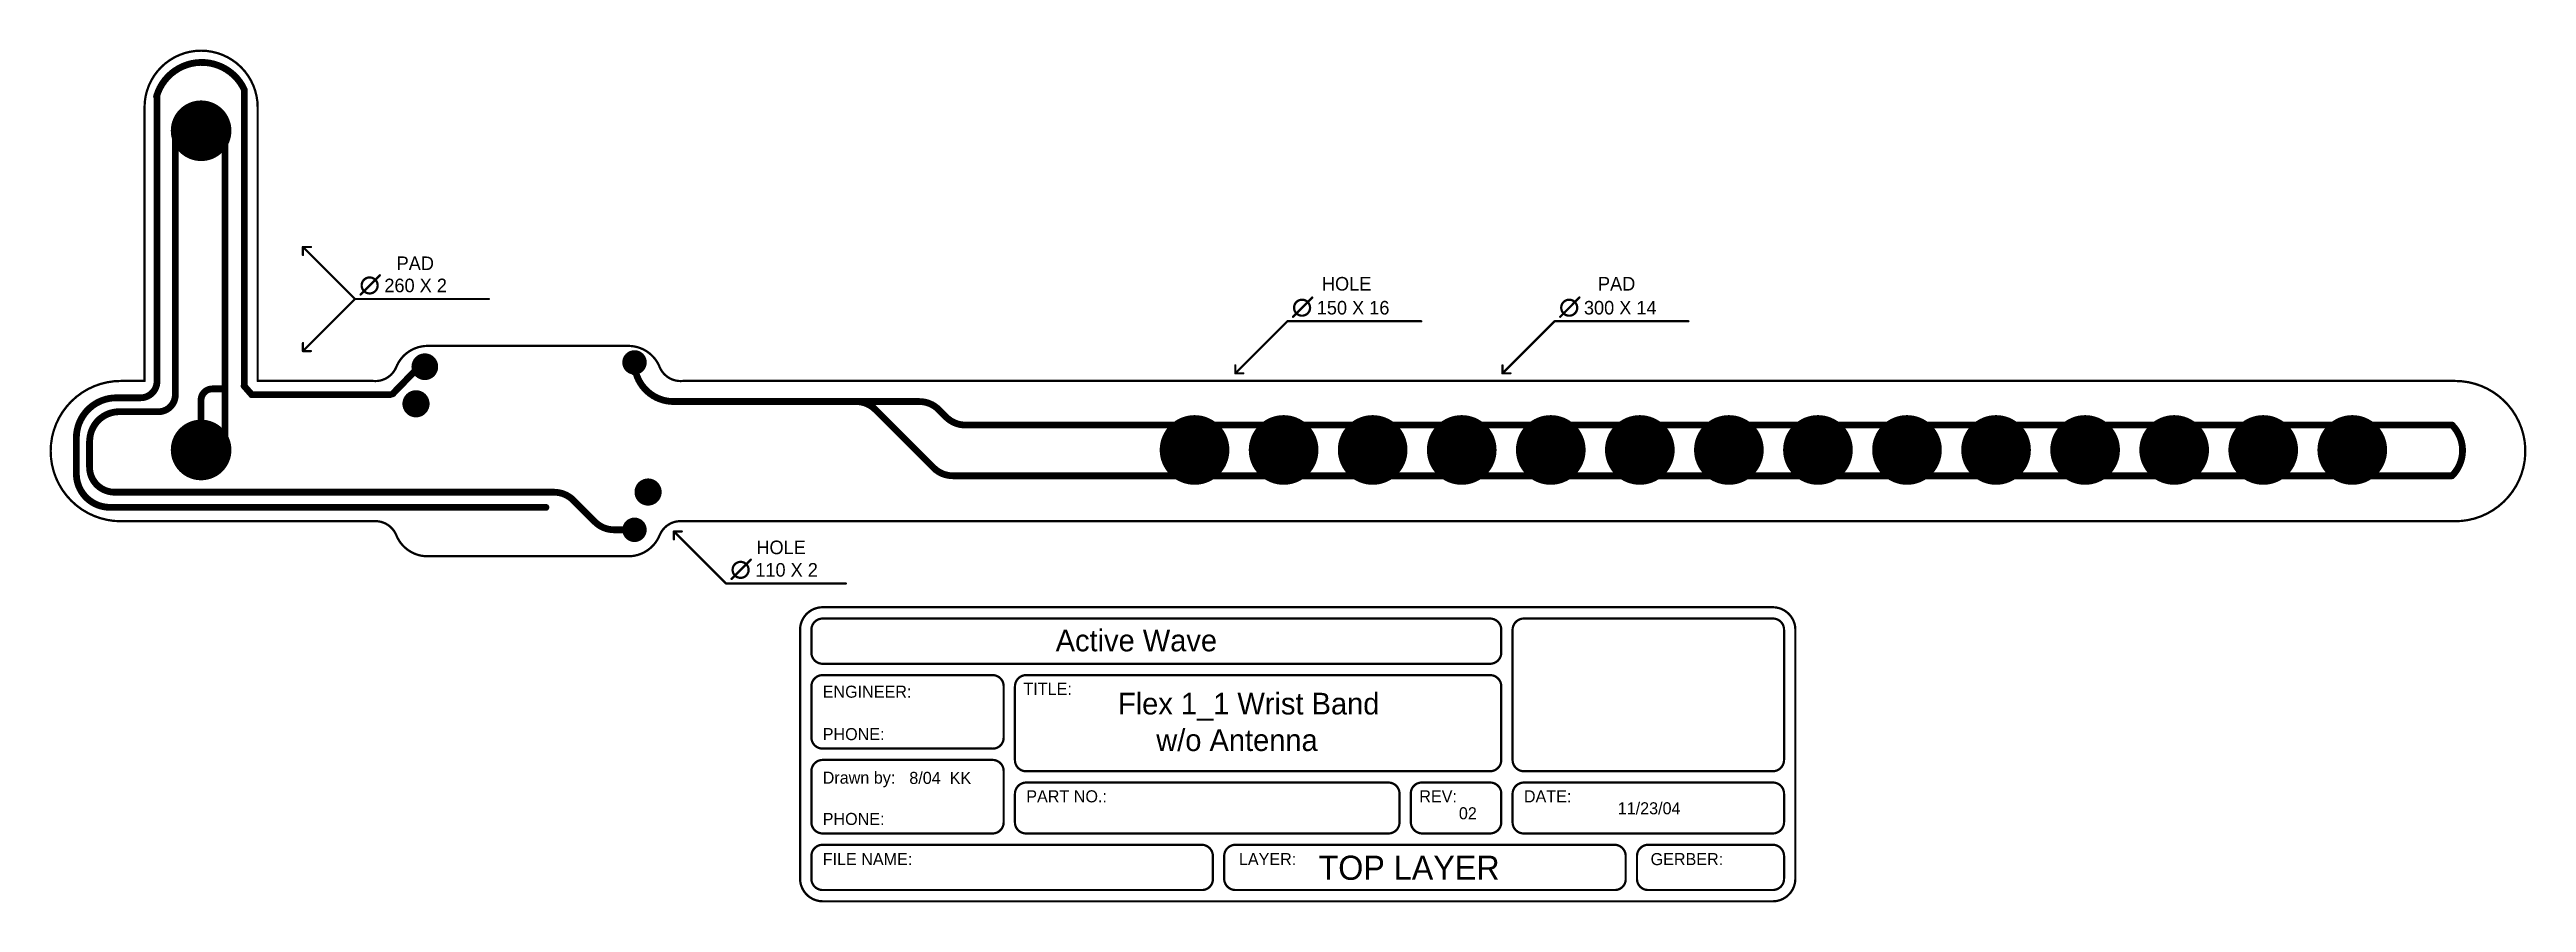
# Model space of a CAD drawing. Extents: x 2 to 13, y 0.8 to 4.6.
import ezdxf

# ---------------------------------------------------------------- set-up
doc = ezdxf.new("R2010")
doc.units = 0
for name, color, linetype in [('BOTTOMSOLDER', 6, 'CONTINUOUS'), ('MECHANICAL4', 56, 'CONTINUOUS'), ('MULTILAYER', 9, 'CONTINUOUS'), ('TOPLAYER', 1, 'CONTINUOUS'), ('TOPPASTE', 8, 'CONTINUOUS'), ('TOPSOLDER', 216, 'CONTINUOUS')]:
    doc.layers.add(name, color=color, linetype=linetype)

msp = doc.modelspace()

# ---------------------------------------------------------------- linework, layer by layer
at = {"layer": 'BOTTOMSOLDER'}
for points, const_width in [([(2.603, 4.261, 1), (2.737, 4.261, 1)], 0.134), ([(3.5905, 3.054, 1), (3.6495, 3.054, 1)], 0.059), ([(2.603, 2.85, 1), (2.737, 2.85, 1)], 0.134), ([(6.98489, 2.85, 1), (7.13889, 2.85, 1)], 0.154), ([(7.378591, 2.85, 1), (7.532591, 2.85, 1)], 0.154), ([(7.772291, 2.85, 1), (7.926291, 2.85, 1)], 0.154), ([(8.165992, 2.85, 1), (8.319992, 2.85, 1)], 0.154), ([(8.559693, 2.85, 1), (8.713693, 2.85, 1)], 0.154), ([(8.953394, 2.85, 1), (9.107394, 2.85, 1)], 0.154), ([(9.347095, 2.85, 1), (9.501095, 2.85, 1)], 0.154), ([(9.740795, 2.85, 1), (9.894795, 2.85, 1)], 0.154), ([(10.134496, 2.85, 1), (10.288496, 2.85, 1)], 0.154), ([(10.528197, 2.85, 1), (10.682197, 2.85, 1)], 0.154), ([(10.921898, 2.85, 1), (11.075898, 2.85, 1)], 0.154), ([(11.315598, 2.85, 1), (11.469598, 2.85, 1)], 0.154), ([(11.709299, 2.85, 1), (11.863299, 2.85, 1)], 0.154), ([(12.103, 2.85, 1), (12.257, 2.85, 1)], 0.154), ([(4.6165, 2.664, 1), (4.6755, 2.664, 1)], 0.059)]:
    msp.add_lwpolyline(points, format="xyb", close=True, dxfattribs=dict(at, const_width=const_width))
at = {"layer": 'MECHANICAL4', "const_width": 0.01}
for points in [[(5.31792, 2.054787, -0.414214), (5.41792, 2.154787)], [(5.36792, 2.054787, -0.414214), (5.41792, 2.104787)], [(8.36792, 2.104787, -0.414214), (8.41792, 2.054787)], [(8.46792, 2.054787, -0.414214), (8.51792, 2.104787)], [(9.61721, 2.104757, -0.424475), (9.66792, 2.055787)], [(9.61792, 2.154787, -0.414214), (9.71792, 2.054787)], [(5.41792, 1.904787, -0.414214), (5.36792, 1.954787)], [(8.41792, 1.954787, -0.414214), (8.36792, 1.904787)], [(5.36792, 1.804787, -0.414214), (5.41792, 1.854787)], [(6.16892, 1.854787, -0.414214), (6.21792, 1.805787)], [(6.267919, 1.804787, -0.414214), (6.317919, 1.854787)], [(8.36792, 1.854787, -0.414214), (8.41792, 1.804787)], [(5.41792, 1.529787, -0.414214), (5.36792, 1.579787)], [(6.21792, 1.577787, -0.414214), (6.16992, 1.529787)], [(5.36792, 1.429787, -0.414214), (5.41792, 1.479787)], [(6.16721, 1.479757, -0.424475), (6.21792, 1.430787)], [(6.31692, 1.429787, -0.414214), (6.26792, 1.478787)], [(8.41793, 1.479787, -0.409111), (8.368793, 1.429785)], [(8.51792, 1.429787, -0.414214), (8.46792, 1.479787)], [(9.66792, 1.479787, -0.414214), (9.61792, 1.429787)], [(6.26792, 1.329787, -0.414214), (6.31792, 1.379787)], [(7.91892, 1.379787, -0.414214), (7.96792, 1.330787)], [(8.017986, 1.329275, -0.429634), (8.06592, 1.379787)], [(8.36892, 1.379787, -0.414214), (8.41792, 1.330787)], [(8.46792, 1.329787, -0.414214), (8.51792, 1.379787)], [(9.61892, 1.379787, -0.414214), (9.66792, 1.330787)], [(5.417048, 1.154795, -0.409111), (5.36792, 1.204787)], [(6.21792, 1.203787, -0.414214), (6.16892, 1.154787)], [(6.31692, 1.154787, -0.414214), (6.26792, 1.203787)], [(7.967913, 1.204642, -0.419335), (7.91892, 1.154787)], [(8.06803, 1.154795, -0.409111), (8.01792, 1.205787)], [(8.41792, 1.204787, -0.414214), (8.36792, 1.154787)], [(8.517776, 1.154795, -0.419335), (8.46792, 1.203787)], [(9.66792, 1.204787, -0.414214), (9.61792, 1.154787)], [(5.36792, 1.054787, -0.414214), (5.41792, 1.104787)], [(7.09292, 1.104787, -0.414214), (7.14292, 1.054787)], [(7.19292, 1.054787, -0.414214), (7.24292, 1.104787)], [(8.91792, 1.104787, -0.414214), (8.96792, 1.054787)], [(9.01792, 1.054787, -0.414214), (9.06792, 1.104787)], [(9.61792, 1.104797, -0.409111), (9.667923, 1.05566)], [(5.417158, 0.854803, -0.409111), (5.31792, 0.955787)], [(5.417048, 0.904795, -0.409111), (5.36792, 0.954787)], [(7.142901, 0.954463, -0.429634), (7.094082, 0.904784)], [(7.242048, 0.904795, -0.409111), (7.19292, 0.954787)], [(8.967901, 0.954463, -0.429634), (8.919082, 0.904784)], [(9.067775, 0.904795, -0.419335), (9.01792, 0.953787)], [(9.66792, 0.954787, -0.414214), (9.61792, 0.904787)], [(9.71792, 0.954787, -0.414214), (9.61792, 0.854787)]]:
    msp.add_lwpolyline(points, format="xyb", dxfattribs=at)
for points in [[(5.41792, 2.154787), (9.61792, 2.154787)], [(5.41792, 2.104787), (8.36792, 2.104787)], [(8.51792, 2.104787), (9.61792, 2.104787)], [(5.31792, 0.954787), (5.31792, 2.054787)], [(5.36792, 1.954787), (5.36792, 2.054787)], [(8.41792, 1.954787), (8.41792, 2.054787)], [(8.46792, 1.479787), (8.46792, 2.054787)], [(9.66792, 1.479787), (9.66792, 2.054787)], [(9.71792, 0.954787), (9.71792, 2.054787)], [(5.41792, 1.904787), (8.36792, 1.904787)], [(5.36792, 1.579787), (5.36792, 1.804787)], [(5.41792, 1.854787), (6.16792, 1.854787)], [(6.21792, 1.579787), (6.21792, 1.804787)], [(6.26792, 1.479787), (6.26792, 1.804787)], [(6.31792, 1.854787), (8.36792, 1.854787)], [(8.41792, 1.479787), (8.41792, 1.804787)], [(5.41792, 1.529787), (6.16792, 1.529787)], [(5.36792, 1.204787), (5.36792, 1.429787)], [(5.41792, 1.479787), (6.16792, 1.479787)], [(6.21792, 1.204787), (6.21792, 1.429787)], [(6.31792, 1.429787), (8.36792, 1.429787)], [(8.51792, 1.429787), (9.61792, 1.429787)], [(6.26792, 1.204787), (6.26792, 1.329787)], [(6.31792, 1.379787), (7.91792, 1.379787)], [(7.96792, 1.204787), (7.96792, 1.329787)], [(8.01792, 1.204787), (8.01792, 1.329787)], [(8.06792, 1.379787), (8.36792, 1.379787)], [(8.41792, 1.204787), (8.41792, 1.329787)], [(8.46792, 1.204787), (8.46792, 1.329787)], [(8.51792, 1.379787), (9.61792, 1.379787)], [(9.66792, 1.204787), (9.66792, 1.330787)], [(5.41792, 1.154787), (6.16792, 1.154787)], [(5.41792, 1.104787), (7.09292, 1.104787)], [(6.31792, 1.154787), (7.91792, 1.154787)], [(7.24292, 1.104787), (8.91792, 1.104787)], [(8.06792, 1.154787), (8.36792, 1.154787)], [(8.51792, 1.154787), (9.61792, 1.154787)], [(9.06792, 1.104787), (9.61792, 1.104787)], [(5.36792, 0.954787), (5.36792, 1.054787)], [(7.14292, 0.954787), (7.14292, 1.054787)], [(7.19292, 0.954787), (7.19292, 1.054787)], [(8.96792, 0.954787), (8.96792, 1.054787)], [(9.01792, 0.954787), (9.01792, 1.054787)], [(9.66792, 0.954787), (9.66792, 1.054787)], [(5.41792, 0.904787), (7.09292, 0.904787)], [(7.24292, 0.904787), (8.91792, 0.904787)], [(9.06792, 0.904787), (9.61792, 0.904787)], [(5.41792, 0.854787), (9.61792, 0.854787)]]:
    msp.add_lwpolyline(points, dxfattribs=at)
at = {"layer": 'MECHANICAL4', "const_width": 0.005}
for points in [[(5.41542, 2.154787, 1), (5.42042, 2.154787, 1)], [(5.41542, 2.154787, 1), (5.42042, 2.154787, 1)], [(5.41542, 2.104787, 1), (5.42042, 2.104787, 1)], [(5.41542, 2.104787, 1), (5.42042, 2.104787, 1)], [(8.36542, 2.104787, 1), (8.37042, 2.104787, 1)], [(8.36542, 2.104787, 1), (8.37042, 2.104787, 1)], [(8.51542, 2.104787, 1), (8.52042, 2.104787, 1)], [(8.51542, 2.104787, 1), (8.52042, 2.104787, 1)], [(9.61471, 2.104757, 1), (9.61971, 2.104757, 1)], [(9.61542, 2.154787, 1), (9.62042, 2.154787, 1)], [(9.61542, 2.154787, 1), (9.62042, 2.154787, 1)], [(9.61542, 2.104787, 1), (9.62042, 2.104787, 1)], [(5.31542, 2.054787, 1), (5.32042, 2.054787, 1)], [(5.31542, 2.054787, 1), (5.32042, 2.054787, 1)], [(5.36542, 2.054787, 1), (5.37042, 2.054787, 1)], [(5.36542, 2.054787, 1), (5.37042, 2.054787, 1)], [(8.41542, 2.054787, 1), (8.42042, 2.054787, 1)], [(8.41542, 2.054787, 1), (8.42042, 2.054787, 1)], [(8.46542, 2.054787, 1), (8.47042, 2.054787, 1)], [(8.46542, 2.054787, 1), (8.47042, 2.054787, 1)], [(9.66542, 2.055787, 1), (9.67042, 2.055787, 1)], [(9.66542, 2.054787, 1), (9.67042, 2.054787, 1)], [(9.71542, 2.054787, 1), (9.72042, 2.054787, 1)], [(9.71542, 2.054787, 1), (9.72042, 2.054787, 1)], [(5.36542, 1.954787, 1), (5.37042, 1.954787, 1)], [(5.36542, 1.954787, 1), (5.37042, 1.954787, 1)], [(5.41542, 1.904787, 1), (5.42042, 1.904787, 1)], [(5.41542, 1.904787, 1), (5.42042, 1.904787, 1)], [(8.36542, 1.904787, 1), (8.37042, 1.904787, 1)], [(8.36542, 1.904787, 1), (8.37042, 1.904787, 1)], [(8.41542, 1.954787, 1), (8.42042, 1.954787, 1)], [(8.41542, 1.954787, 1), (8.42042, 1.954787, 1)], [(5.36542, 1.804787, 1), (5.37042, 1.804787, 1)], [(5.36542, 1.804787, 1), (5.37042, 1.804787, 1)], [(5.41542, 1.854787, 1), (5.42042, 1.854787, 1)], [(5.41542, 1.854787, 1), (5.42042, 1.854787, 1)], [(6.16542, 1.854787, 1), (6.17042, 1.854787, 1)], [(6.16642, 1.854787, 1), (6.17142, 1.854787, 1)], [(6.21542, 1.805787, 1), (6.22042, 1.805787, 1)], [(6.21542, 1.804787, 1), (6.22042, 1.804787, 1)], [(6.265419, 1.804787, 1), (6.270419, 1.804787, 1)], [(6.26542, 1.804787, 1), (6.27042, 1.804787, 1)], [(6.315419, 1.854787, 1), (6.320419, 1.854787, 1)], [(6.31542, 1.854787, 1), (6.32042, 1.854787, 1)], [(8.36542, 1.854787, 1), (8.37042, 1.854787, 1)], [(8.36542, 1.854787, 1), (8.37042, 1.854787, 1)], [(8.41542, 1.804787, 1), (8.42042, 1.804787, 1)], [(8.41542, 1.804787, 1), (8.42042, 1.804787, 1)], [(5.36542, 1.579787, 1), (5.37042, 1.579787, 1)], [(5.36542, 1.579787, 1), (5.37042, 1.579787, 1)], [(5.41542, 1.529787, 1), (5.42042, 1.529787, 1)], [(5.41542, 1.529787, 1), (5.42042, 1.529787, 1)], [(6.16542, 1.529787, 1), (6.17042, 1.529787, 1)], [(6.16742, 1.529787, 1), (6.17242, 1.529787, 1)], [(6.21542, 1.579787, 1), (6.22042, 1.579787, 1)], [(6.21542, 1.577787, 1), (6.22042, 1.577787, 1)], [(5.36542, 1.429787, 1), (5.37042, 1.429787, 1)], [(5.36542, 1.429787, 1), (5.37042, 1.429787, 1)], [(5.41542, 1.479787, 1), (5.42042, 1.479787, 1)], [(5.41542, 1.479787, 1), (5.42042, 1.479787, 1)], [(6.16471, 1.479757, 1), (6.16971, 1.479757, 1)], [(6.16542, 1.479787, 1), (6.17042, 1.479787, 1)], [(6.21542, 1.430787, 1), (6.22042, 1.430787, 1)], [(6.21542, 1.429787, 1), (6.22042, 1.429787, 1)], [(6.26542, 1.479787, 1), (6.27042, 1.479787, 1)], [(6.26542, 1.478787, 1), (6.27042, 1.478787, 1)], [(6.31442, 1.429787, 1), (6.31942, 1.429787, 1)], [(6.31542, 1.429787, 1), (6.32042, 1.429787, 1)], [(8.36542, 1.429787, 1), (8.37042, 1.429787, 1)], [(8.366293, 1.429785, 1), (8.371293, 1.429785, 1)], [(8.41542, 1.479787, 1), (8.42042, 1.479787, 1)], [(8.41543, 1.479787, 1), (8.42043, 1.479787, 1)], [(8.46542, 1.479787, 1), (8.47042, 1.479787, 1)], [(8.46542, 1.479787, 1), (8.47042, 1.479787, 1)], [(8.51542, 1.429787, 1), (8.52042, 1.429787, 1)], [(8.51542, 1.429787, 1), (8.52042, 1.429787, 1)], [(9.61542, 1.429787, 1), (9.62042, 1.429787, 1)], [(9.61542, 1.429787, 1), (9.62042, 1.429787, 1)], [(9.66542, 1.479787, 1), (9.67042, 1.479787, 1)], [(9.66542, 1.479787, 1), (9.67042, 1.479787, 1)], [(6.26542, 1.329787, 1), (6.27042, 1.329787, 1)], [(6.26542, 1.329787, 1), (6.27042, 1.329787, 1)], [(6.31542, 1.379787, 1), (6.32042, 1.379787, 1)], [(6.31542, 1.379787, 1), (6.32042, 1.379787, 1)], [(7.91542, 1.379787, 1), (7.92042, 1.379787, 1)], [(7.91642, 1.379787, 1), (7.92142, 1.379787, 1)], [(7.96542, 1.330787, 1), (7.97042, 1.330787, 1)], [(7.96542, 1.329787, 1), (7.97042, 1.329787, 1)], [(8.01542, 1.329787, 1), (8.02042, 1.329787, 1)], [(8.015486, 1.329275, 1), (8.020486, 1.329275, 1)], [(8.06342, 1.379787, 1), (8.06842, 1.379787, 1)], [(8.06542, 1.379787, 1), (8.07042, 1.379787, 1)], [(8.36542, 1.379787, 1), (8.37042, 1.379787, 1)], [(8.36642, 1.379787, 1), (8.37142, 1.379787, 1)], [(8.41542, 1.330787, 1), (8.42042, 1.330787, 1)], [(8.41542, 1.329787, 1), (8.42042, 1.329787, 1)], [(8.46542, 1.329787, 1), (8.47042, 1.329787, 1)], [(8.46542, 1.329787, 1), (8.47042, 1.329787, 1)], [(8.51542, 1.379787, 1), (8.52042, 1.379787, 1)], [(8.51542, 1.379787, 1), (8.52042, 1.379787, 1)], [(9.61542, 1.379787, 1), (9.62042, 1.379787, 1)], [(9.61642, 1.379787, 1), (9.62142, 1.379787, 1)], [(9.66542, 1.330787, 1), (9.67042, 1.330787, 1)], [(9.66542, 1.330787, 1), (9.67042, 1.330787, 1)], [(5.36542, 1.204787, 1), (5.37042, 1.204787, 1)], [(5.36542, 1.204787, 1), (5.37042, 1.204787, 1)], [(6.21542, 1.204787, 1), (6.22042, 1.204787, 1)], [(6.21542, 1.203787, 1), (6.22042, 1.203787, 1)], [(6.26542, 1.204787, 1), (6.27042, 1.204787, 1)], [(6.26542, 1.203787, 1), (6.27042, 1.203787, 1)], [(7.965413, 1.204642, 1), (7.970413, 1.204642, 1)], [(7.96542, 1.204787, 1), (7.97042, 1.204787, 1)], [(8.01542, 1.205787, 1), (8.02042, 1.205787, 1)], [(8.01542, 1.204787, 1), (8.02042, 1.204787, 1)], [(8.41542, 1.204787, 1), (8.42042, 1.204787, 1)], [(8.41542, 1.204787, 1), (8.42042, 1.204787, 1)], [(8.46542, 1.204787, 1), (8.47042, 1.204787, 1)], [(8.46542, 1.203787, 1), (8.47042, 1.203787, 1)], [(9.66542, 1.204787, 1), (9.67042, 1.204787, 1)], [(9.66542, 1.204787, 1), (9.67042, 1.204787, 1)], [(5.414548, 1.154795, 1), (5.419548, 1.154795, 1)], [(5.41542, 1.154787, 1), (5.42042, 1.154787, 1)], [(5.41542, 1.104787, 1), (5.42042, 1.104787, 1)], [(5.41542, 1.104787, 1), (5.42042, 1.104787, 1)], [(6.16542, 1.154787, 1), (6.17042, 1.154787, 1)], [(6.16642, 1.154787, 1), (6.17142, 1.154787, 1)], [(6.31442, 1.154787, 1), (6.31942, 1.154787, 1)], [(6.31542, 1.154787, 1), (6.32042, 1.154787, 1)], [(7.09042, 1.104787, 1), (7.09542, 1.104787, 1)], [(7.09042, 1.104787, 1), (7.09542, 1.104787, 1)], [(7.24042, 1.104787, 1), (7.24542, 1.104787, 1)], [(7.24042, 1.104787, 1), (7.24542, 1.104787, 1)], [(7.91542, 1.154787, 1), (7.92042, 1.154787, 1)], [(7.91642, 1.154787, 1), (7.92142, 1.154787, 1)], [(8.06542, 1.154787, 1), (8.07042, 1.154787, 1)], [(8.06553, 1.154795, 1), (8.07053, 1.154795, 1)], [(8.36542, 1.154787, 1), (8.37042, 1.154787, 1)], [(8.36542, 1.154787, 1), (8.37042, 1.154787, 1)], [(8.515275, 1.154795, 1), (8.520276, 1.154795, 1)], [(8.51542, 1.154787, 1), (8.52042, 1.154787, 1)], [(8.91542, 1.104787, 1), (8.92042, 1.104787, 1)], [(8.91542, 1.104787, 1), (8.92042, 1.104787, 1)], [(9.06542, 1.104787, 1), (9.07042, 1.104787, 1)], [(9.06542, 1.104787, 1), (9.07042, 1.104787, 1)], [(9.61542, 1.154787, 1), (9.62042, 1.154787, 1)], [(9.61542, 1.154787, 1), (9.62042, 1.154787, 1)], [(9.61542, 1.104797, 1), (9.62042, 1.104797, 1)], [(9.61542, 1.104787, 1), (9.62042, 1.104787, 1)], [(5.36542, 1.054787, 1), (5.37042, 1.054787, 1)], [(5.36542, 1.054787, 1), (5.37042, 1.054787, 1)], [(7.14042, 1.054787, 1), (7.14542, 1.054787, 1)], [(7.14042, 1.054787, 1), (7.14542, 1.054787, 1)], [(7.19042, 1.054787, 1), (7.19542, 1.054787, 1)], [(7.19042, 1.054787, 1), (7.19542, 1.054787, 1)], [(8.96542, 1.054787, 1), (8.97042, 1.054787, 1)], [(8.96542, 1.054787, 1), (8.97042, 1.054787, 1)], [(9.01542, 1.054787, 1), (9.02042, 1.054787, 1)], [(9.01542, 1.054787, 1), (9.02042, 1.054787, 1)], [(9.66542, 1.054787, 1), (9.67042, 1.054787, 1)], [(9.665423, 1.05566, 1), (9.670423, 1.05566, 1)], [(5.31542, 0.955787, 1), (5.32042, 0.955787, 1)], [(5.31542, 0.954787, 1), (5.32042, 0.954787, 1)], [(5.36542, 0.954787, 1), (5.37042, 0.954787, 1)], [(5.36542, 0.954787, 1), (5.37042, 0.954787, 1)], [(5.414548, 0.904795, 1), (5.419548, 0.904795, 1)], [(5.41542, 0.904787, 1), (5.42042, 0.904787, 1)], [(7.09042, 0.904787, 1), (7.09542, 0.904787, 1)], [(7.091582, 0.904784, 1), (7.096582, 0.904784, 1)], [(7.140401, 0.954463, 1), (7.145401, 0.954463, 1)], [(7.14042, 0.954787, 1), (7.14542, 0.954787, 1)], [(7.19042, 0.954787, 1), (7.19542, 0.954787, 1)], [(7.19042, 0.954787, 1), (7.19542, 0.954787, 1)], [(7.239548, 0.904795, 1), (7.244548, 0.904795, 1)], [(7.24042, 0.904787, 1), (7.24542, 0.904787, 1)], [(8.91542, 0.904787, 1), (8.92042, 0.904787, 1)], [(8.916582, 0.904784, 1), (8.921582, 0.904784, 1)], [(8.965401, 0.954463, 1), (8.970401, 0.954463, 1)], [(8.96542, 0.954787, 1), (8.97042, 0.954787, 1)], [(9.01542, 0.954787, 1), (9.02042, 0.954787, 1)], [(9.01542, 0.953787, 1), (9.02042, 0.953787, 1)], [(9.065276, 0.904795, 1), (9.070275, 0.904795, 1)], [(9.06542, 0.904787, 1), (9.07042, 0.904787, 1)], [(9.61542, 0.904787, 1), (9.62042, 0.904787, 1)], [(9.61542, 0.904787, 1), (9.62042, 0.904787, 1)], [(9.66542, 0.954787, 1), (9.67042, 0.954787, 1)], [(9.66542, 0.954787, 1), (9.67042, 0.954787, 1)], [(9.71542, 0.954787, 1), (9.72042, 0.954787, 1)], [(9.71542, 0.954787, 1), (9.72042, 0.954787, 1)], [(5.414658, 0.854803, 1), (5.419658, 0.854803, 1)], [(5.41542, 0.854787, 1), (5.42042, 0.854787, 1)], [(9.61542, 0.854787, 1), (9.62042, 0.854787, 1)], [(9.61542, 0.854787, 1), (9.62042, 0.854787, 1)]]:
    msp.add_lwpolyline(points, format="xyb", close=True, dxfattribs=at)
at = {"layer": 'MULTILAYER', "const_width": 0.01}
for points in [[(2.42, 4.365, -1), (2.92, 4.365)], [(3.531837, 3.21422, -0.307858), (3.67, 3.31)], [(4.56, 3.31, -0.307858), (4.698163, 3.21422)], [(3.531837, 3.21422, -0.323705), (3.43, 3.155036)], [(4.8, 3.155036, -0.323705), (4.698163, 3.21422)], [(2.315, 2.534892, -1), (2.315, 3.155036)], [(12.635, 3.155036, -1.000001), (12.635, 2.534892)], [(3.43, 2.534964, -0.323705), (3.531837, 2.47578)], [(4.698163, 2.47578, -0.323705), (4.8, 2.534964)], [(3.67, 2.38, -0.307858), (3.531837, 2.47578)], [(4.698163, 2.47578, -0.307858), (4.56, 2.38)]]:
    msp.add_lwpolyline(points, format="xyb", dxfattribs=at)
at = {"layer": 'MULTILAYER'}
for points, const_width in [([(2.605, 4.261, 1), (2.735, 4.261, 1)], 0.13), ([(2.4175, 4.365, 1), (2.4225, 4.365, 1)], 0.005), ([(2.4175, 4.365, 1), (2.4225, 4.365, 1)], 0.005), ([(2.9175, 4.365, 1), (2.9225, 4.365, 1)], 0.005), ([(2.9175, 4.365, 1), (2.9225, 4.365, 1)], 0.005), ([(3.117618, 3.747245, 1), (3.122619, 3.747245, 1)], 0.005), ([(3.117618, 3.747245, 1), (3.122619, 3.747245, 1)], 0.005), ([(3.117618, 3.747245, 1), (3.122619, 3.747245, 1)], 0.005), ([(3.152618, 3.747245, 1), (3.157618, 3.747245, 1)], 0.005), ([(3.117618, 3.712245, 1), (3.122619, 3.712245, 1)], 0.005), ([(3.450474, 3.577245, 1), (3.379763, 3.577245, 1)], 0.01), ([(3.457619, 3.622245, 1), (3.462619, 3.622245, 1)], 0.005), ([(3.347618, 3.517245, 1), (3.352619, 3.517245, 1)], 0.005), ([(3.347618, 3.517245, 1), (3.352619, 3.517245, 1)], 0.005), ([(3.347618, 3.517245, 1), (3.352619, 3.517245, 1)], 0.005), ([(3.372619, 3.537245, 1), (3.377619, 3.537245, 1)], 0.005), ([(3.377263, 3.577245, 1), (3.382263, 3.577245, 1)], 0.005), ([(3.412619, 3.577245, 1), (3.417619, 3.577245, 1)], 0.005), ([(3.412619, 3.577245, 1), (3.417619, 3.577245, 1)], 0.005), ([(3.447974, 3.577245, 1), (3.452974, 3.577245, 1)], 0.005), ([(3.842854, 3.517245, 1), (3.847854, 3.517245, 1)], 0.005), ([(3.877619, 3.517245, 1), (3.882618, 3.517245, 1)], 0.005), ([(3.939389, 3.517245, 1), (3.944389, 3.517245, 1)], 0.005), ([(7.572521, 3.47882, 1), (7.501811, 3.47882, 1)], 0.01), ([(7.579666, 3.52382, 1), (7.584666, 3.52382, 1)], 0.005), ([(8.753623, 3.47882, 1), (8.682913, 3.47882, 1)], 0.01), ([(8.760768, 3.52382, 1), (8.765768, 3.52382, 1)], 0.005), ([(7.469666, 3.41882, 1), (7.474666, 3.41882, 1)], 0.005), ([(7.469666, 3.41882, 1), (7.474666, 3.41882, 1)], 0.005), ([(7.494666, 3.43882, 1), (7.499666, 3.43882, 1)], 0.005), ([(7.499311, 3.47882, 1), (7.504311, 3.47882, 1)], 0.005), ([(7.534666, 3.47882, 1), (7.539666, 3.47882, 1)], 0.005), ([(7.534666, 3.47882, 1), (7.539666, 3.47882, 1)], 0.005), ([(7.570021, 3.47882, 1), (7.575021, 3.47882, 1)], 0.005), ([(7.964902, 3.41882, 1), (7.969902, 3.41882, 1)], 0.005), ([(7.999666, 3.41882, 1), (8.004666, 3.41882, 1)], 0.005), ([(8.061436, 3.41882, 1), (8.066436, 3.41882, 1)], 0.005), ([(8.650768, 3.41882, 1), (8.655768, 3.41882, 1)], 0.005), ([(8.650768, 3.41882, 1), (8.655768, 3.41882, 1)], 0.005), ([(8.675768, 3.43882, 1), (8.680768, 3.43882, 1)], 0.005), ([(8.680413, 3.47882, 1), (8.685413, 3.47882, 1)], 0.005), ([(8.715768, 3.47882, 1), (8.720768, 3.47882, 1)], 0.005), ([(8.715768, 3.47882, 1), (8.720768, 3.47882, 1)], 0.005), ([(8.751123, 3.47882, 1), (8.756123, 3.47882, 1)], 0.005), ([(9.146004, 3.41882, 1), (9.151004, 3.41882, 1)], 0.005), ([(9.180768, 3.41882, 1), (9.185768, 3.41882, 1)], 0.005), ([(9.242539, 3.41882, 1), (9.247538, 3.41882, 1)], 0.005), ([(2.4175, 3.375, 1), (2.4225, 3.375, 1)], 0.005), ([(2.4175, 3.375, 1), (2.4225, 3.375, 1)], 0.005), ([(2.9175, 3.375, 1), (2.9225, 3.375, 1)], 0.005), ([(2.9175, 3.375, 1), (2.9225, 3.375, 1)], 0.005), ([(3.117618, 3.322245, 1), (3.122619, 3.322245, 1)], 0.005), ([(3.117618, 3.287245, 1), (3.122619, 3.287245, 1)], 0.005), ([(3.117618, 3.287245, 1), (3.122619, 3.287245, 1)], 0.005), ([(3.117618, 3.287245, 1), (3.122619, 3.287245, 1)], 0.005), ([(3.152618, 3.287245, 1), (3.157618, 3.287245, 1)], 0.005), ([(3.6675, 3.31, 1), (3.6725, 3.31, 1)], 0.005), ([(3.6675, 3.31, 1), (3.6725, 3.31, 1)], 0.005), ([(4.5575, 3.31, 1), (4.5625, 3.31, 1)], 0.005), ([(4.5575, 3.31, 1), (4.5625, 3.31, 1)], 0.005), ([(2.9175, 3.215, 1), (2.9225, 3.215, 1)], 0.005), ([(3.529337, 3.21422, 1), (3.534337, 3.21422, 1)], 0.005), ([(3.529337, 3.21422, 1), (3.534337, 3.21422, 1)], 0.005), ([(4.695663, 3.21422, 1), (4.700663, 3.21422, 1)], 0.005), ([(4.695663, 3.21422, 1), (4.700663, 3.21422, 1)], 0.005), ([(7.239666, 3.223819, 1), (7.244666, 3.223819, 1)], 0.005), ([(7.239666, 3.18882, 1), (7.244666, 3.18882, 1)], 0.005), ([(7.239666, 3.18882, 1), (7.244666, 3.18882, 1)], 0.005), ([(7.239666, 3.18882, 1), (7.244666, 3.18882, 1)], 0.005), ([(7.274666, 3.18882, 1), (7.279666, 3.18882, 1)], 0.005), ([(8.420768, 3.223819, 1), (8.425768, 3.223819, 1)], 0.005), ([(8.420768, 3.18882, 1), (8.425768, 3.18882, 1)], 0.005), ([(8.420768, 3.18882, 1), (8.425768, 3.18882, 1)], 0.005), ([(8.420768, 3.18882, 1), (8.425768, 3.18882, 1)], 0.005), ([(8.455768, 3.18882, 1), (8.460768, 3.18882, 1)], 0.005), ([(2.3125, 3.155036, 1), (2.3175, 3.155036, 1)], 0.005), ([(2.3125, 3.155036, 1), (2.3175, 3.155036, 1)], 0.005), ([(2.4175, 3.165, 1), (2.4225, 3.165, 1)], 0.005), ([(2.4175, 3.165, 1), (2.4225, 3.165, 1)], 0.005), ([(2.4175, 3.155036, 1), (2.4225, 3.155036, 1)], 0.005), ([(2.4175, 3.155036, 1), (2.4225, 3.155036, 1)], 0.005), ([(2.9175, 3.165, 1), (2.9225, 3.165, 1)], 0.005), ([(2.9175, 3.155036, 1), (2.9225, 3.155036, 1)], 0.005), ([(2.9175, 3.155036, 1), (2.9225, 3.155036, 1)], 0.005), ([(2.9475, 3.155036, 1), (2.9525, 3.155036, 1)], 0.005), ([(2.9475, 3.155036, 1), (2.9525, 3.155036, 1)], 0.005), ([(3.4275, 3.155036, 1), (3.4325, 3.155036, 1)], 0.005), ([(3.4275, 3.155036, 1), (3.4325, 3.155036, 1)], 0.005), ([(3.675009, 3.054, 1), (3.564991, 3.054, 1)], 0.01), ([(3.5925, 3.054, 1), (3.6475, 3.054, 1)], 0.055), ([(4.7975, 3.155036, 1), (4.8025, 3.155036, 1)], 0.005), ([(4.7975, 3.155036, 1), (4.8025, 3.155036, 1)], 0.005), ([(5.6725, 3.155036, 1), (5.6775, 3.155036, 1)], 0.005), ([(5.6725, 3.155036, 1), (5.6775, 3.155036, 1)], 0.005), ([(12.6325, 3.155036, 1), (12.6375, 3.155036, 1)], 0.005), ([(12.6325, 3.155036, 1), (12.6375, 3.155036, 1)], 0.005), ([(2.605, 2.85, 1), (2.735, 2.85, 1)], 0.13), ([(3.562491, 3.054, 1), (3.567491, 3.054, 1)], 0.005), ([(3.672509, 3.054, 1), (3.677509, 3.054, 1)], 0.005), ([(6.98689, 2.85, 1), (7.13689, 2.85, 1)], 0.15), ([(7.380591, 2.85, 1), (7.530591, 2.85, 1)], 0.15), ([(7.774291, 2.85, 1), (7.924291, 2.85, 1)], 0.15), ([(8.167992, 2.85, 1), (8.317992, 2.85, 1)], 0.15), ([(8.561693, 2.85, 1), (8.711693, 2.85, 1)], 0.15), ([(8.955394, 2.85, 1), (9.105394, 2.85, 1)], 0.15), ([(9.349094, 2.85, 1), (9.499094, 2.85, 1)], 0.15), ([(9.742795, 2.85, 1), (9.892795, 2.85, 1)], 0.15), ([(10.136496, 2.85, 1), (10.286496, 2.85, 1)], 0.15), ([(10.530197, 2.85, 1), (10.680197, 2.85, 1)], 0.15), ([(10.923898, 2.85, 1), (11.073898, 2.85, 1)], 0.15), ([(11.317598, 2.85, 1), (11.467598, 2.85, 1)], 0.15), ([(11.711299, 2.85, 1), (11.861299, 2.85, 1)], 0.15), ([(12.105, 2.85, 1), (12.255, 2.85, 1)], 0.15), ([(4.701009, 2.664, 1), (4.590991, 2.664, 1)], 0.01), ([(4.588491, 2.664, 1), (4.593491, 2.664, 1)], 0.005), ([(4.6185, 2.664, 1), (4.6735, 2.664, 1)], 0.055), ([(4.698509, 2.664, 1), (4.703509, 2.664, 1)], 0.005), ([(2.3125, 2.534964, 1), (2.3175, 2.534964, 1)], 0.005), ([(2.3125, 2.534892, 1), (2.3175, 2.534892, 1)], 0.005), ([(3.4275, 2.534964, 1), (3.4325, 2.534964, 1)], 0.005), ([(3.4275, 2.534964, 1), (3.4325, 2.534964, 1)], 0.005), ([(4.7975, 2.534964, 1), (4.8025, 2.534964, 1)], 0.005), ([(4.7975, 2.534964, 1), (4.8025, 2.534964, 1)], 0.005), ([(12.6325, 2.534964, 1), (12.6375, 2.534964, 1)], 0.005), ([(12.6325, 2.534892, 1), (12.6375, 2.534892, 1)], 0.005), ([(3.529337, 2.47578, 1), (3.534337, 2.47578, 1)], 0.005), ([(3.529337, 2.47578, 1), (3.534337, 2.47578, 1)], 0.005), ([(4.695663, 2.47578, 1), (4.700663, 2.47578, 1)], 0.005), ([(4.695663, 2.47578, 1), (4.700663, 2.47578, 1)], 0.005), ([(4.7575, 2.489964, 1), (4.7625, 2.489964, 1)], 0.005), ([(4.7575, 2.489964, 1), (4.7625, 2.489964, 1)], 0.005), ([(4.7575, 2.489964, 1), (4.7625, 2.489964, 1)], 0.005), ([(4.7575, 2.454964, 1), (4.7625, 2.454964, 1)], 0.005), ([(4.7925, 2.489964, 1), (4.7975, 2.489964, 1)], 0.005), ([(3.6675, 2.38, 1), (3.6725, 2.38, 1)], 0.005), ([(3.6675, 2.38, 1), (3.6725, 2.38, 1)], 0.005), ([(4.5575, 2.38, 1), (4.5625, 2.38, 1)], 0.005), ([(4.5575, 2.38, 1), (4.5625, 2.38, 1)], 0.005), ([(5.090356, 2.319964, 1), (5.019645, 2.319964, 1)], 0.01), ([(5.017145, 2.319964, 1), (5.022145, 2.319964, 1)], 0.005), ([(5.0525, 2.319964, 1), (5.0575, 2.319964, 1)], 0.005), ([(5.0525, 2.319964, 1), (5.0575, 2.319964, 1)], 0.005), ([(5.087856, 2.319964, 1), (5.092856, 2.319964, 1)], 0.005), ([(5.0975, 2.364964, 1), (5.1025, 2.364964, 1)], 0.005), ([(4.9875, 2.259964, 1), (4.9925, 2.259964, 1)], 0.005), ([(4.9875, 2.259964, 1), (4.9925, 2.259964, 1)], 0.005), ([(5.0125, 2.279964, 1), (5.0175, 2.279964, 1)], 0.005), ([(5.5175, 2.259964, 1), (5.5225, 2.259964, 1)], 0.005)]:
    msp.add_lwpolyline(points, format="xyb", close=True, dxfattribs=dict(at, const_width=const_width))
at = {"layer": 'MULTILAYER', "const_width": 0.01}
for points in [[(2.42, 3.375), (2.42, 4.365)], [(2.92, 3.375), (2.92, 4.365)], [(3.120118, 3.747245), (3.350119, 3.517245)], [(3.120118, 3.712245), (3.120118, 3.747245)], [(3.120118, 3.747245), (3.155118, 3.747245)], [(3.415119, 3.577245), (3.460119, 3.622245)], [(3.120118, 3.287245), (3.350119, 3.517245)], [(3.350119, 3.517245), (3.880119, 3.517245)], [(3.375119, 3.537245), (3.415119, 3.577245)], [(3.845354, 3.517245), (3.941889, 3.517245)], [(7.537166, 3.47882), (7.582166, 3.52382)], [(8.718268, 3.47882), (8.763268, 3.52382)], [(7.242166, 3.18882), (7.472166, 3.41882)], [(7.472166, 3.41882), (8.002166, 3.41882)], [(7.497166, 3.43882), (7.537166, 3.47882)], [(7.967402, 3.41882), (8.063936, 3.41882)], [(8.423268, 3.18882), (8.653268, 3.41882)], [(8.653268, 3.41882), (9.183268, 3.41882)], [(8.678268, 3.43882), (8.718268, 3.47882)], [(9.148504, 3.41882), (9.245038, 3.41882)], [(2.42, 3.165), (2.42, 3.375)], [(2.92, 3.165), (2.92, 3.375)], [(3.120118, 3.287245), (3.120118, 3.322245)], [(3.120118, 3.287245), (3.155118, 3.287245)], [(3.67, 3.31), (4.56, 3.31)], [(2.92, 3.155036), (2.92, 3.215)], [(7.242166, 3.18882), (7.242166, 3.223819)], [(7.242166, 3.18882), (7.277166, 3.18882)], [(8.423268, 3.18882), (8.423268, 3.223819)], [(8.423268, 3.18882), (8.458268, 3.18882)], [(2.315, 3.155036), (2.42, 3.155036)], [(2.42, 3.155036), (2.42, 3.165)], [(2.92, 3.155036), (2.95, 3.155036)], [(2.95, 3.155036), (3.43, 3.155036)], [(4.8, 3.155036), (5.675, 3.155036)], [(5.675, 3.155036), (12.635, 3.155036)], [(2.315, 2.534964), (3.43, 2.534964)], [(4.8, 2.534964), (12.635, 2.534964)], [(4.76, 2.489964), (4.99, 2.259964)], [(4.76, 2.454964), (4.76, 2.489964)], [(4.76, 2.489964), (4.795, 2.489964)], [(3.67, 2.38), (4.56, 2.38)], [(5.015, 2.279964), (5.055, 2.319964)], [(5.055, 2.319964), (5.1, 2.364964)], [(4.99, 2.259964), (5.52, 2.259964)]]:
    msp.add_lwpolyline(points, dxfattribs=at)
at = {"layer": 'TOPLAYER', "const_width": 0.03}
for points in [[(2.473, 4.413, -0.694878), (2.861059, 4.442401)], [(2.556, 4.258252, -0.414214), (2.665764, 4.368016)], [(2.665764, 4.368016, -0.414214), (2.776, 4.257779)], [(4.759, 3.064, -0.414214), (4.586, 3.237)], [(2.11852, 2.903449, -0.414214), (2.295685, 3.080614)], [(2.475, 3.15363, -0.414214), (2.401984, 3.080614)], [(2.556, 3.094, -0.414214), (2.481, 3.019)], [(2.669701, 3.069984, -0.414214), (2.719701, 3.119984)], [(5.565449, 3.064, -0.198912), (5.650804, 3.028645)], [(5.844976, 3.064, -0.198912), (5.930332, 3.028645)], [(2.177496, 2.889, -0.414214), (2.307496, 3.019)], [(6.04874, 2.960236, -0.198912), (5.963385, 2.995592)], [(12.620945, 2.960236, -0.414214), (12.620945, 2.735827)], [(2.266945, 2.596362, -0.414214), (2.11852, 2.744787)], [(2.287811, 2.663291, -0.414214), (2.176787, 2.774315)], [(5.993622, 2.735827, -0.198912), (5.908267, 2.771182)], [(4.229937, 2.663291, -0.198912), (4.315292, 2.627936)], [(4.496228, 2.497, -0.198912), (4.410873, 2.532355)]]:
    msp.add_lwpolyline(points, format="xyb", dxfattribs=at)
for points in [[(2.473, 4.413), (2.475, 4.413)], [(2.475, 3.253843), (2.475, 4.413)], [(2.861059, 3.134059), (2.861059, 4.442401)], [(2.556, 4.054866), (2.556, 4.258252)], [(2.776, 4.064866), (2.776, 4.257779)], [(2.666, 4.164866), (2.676, 4.164866)], [(2.556, 3.134), (2.556, 4.054866)], [(2.776, 3.104), (2.776, 4.064866)], [(2.475, 3.15363), (2.475, 3.253843)], [(3.517, 3.098), (3.615, 3.199)], [(4.586, 3.237), (4.603, 3.237)], [(4.586, 3.194), (4.586, 3.237)], [(2.295685, 3.080614), (2.401984, 3.080614)], [(2.556, 3.094), (2.556, 3.134)], [(2.669701, 2.950693), (2.669701, 3.069984)], [(2.719701, 3.119984), (2.776, 3.119984)], [(2.776, 2.856205), (2.776, 3.104)], [(2.86, 3.133), (2.861059, 3.134059)], [(2.86, 3.133), (2.894, 3.094)], [(2.894, 3.094), (3.504, 3.094)], [(4.759, 3.064), (5.828205, 3.064)], [(5.405921, 3.064), (5.565449, 3.064)], [(5.424094, 3.064), (5.637197, 3.064)], [(5.828205, 3.064), (5.844976, 3.064)], [(2.301, 3.019), (2.346, 3.019)], [(2.346, 3.019), (2.481, 3.019)], [(5.650804, 3.028645), (5.908267, 2.771182)], [(5.930332, 3.028645), (5.963385, 2.995592)], [(6.04874, 2.960236), (6.173638, 2.960236)], [(6.173638, 2.960236), (12.620945, 2.960236)], [(2.11852, 2.744787), (2.11852, 2.903449)], [(2.176787, 2.845969), (2.176787, 2.888291)], [(2.176787, 2.774315), (2.176787, 2.860142)], [(5.993622, 2.735827), (6.063402, 2.735827)], [(6.063402, 2.735827), (12.546142, 2.735827)], [(12.546142, 2.735827), (12.620945, 2.735827)], [(2.287811, 2.663291), (2.464976, 2.663291)], [(2.464976, 2.663291), (4.087024, 2.663291)], [(4.087024, 2.663291), (4.229937, 2.663291)], [(4.315292, 2.627936), (4.410873, 2.532355)], [(2.266945, 2.596362), (2.276, 2.596362)], [(2.276, 2.596362), (4.194594, 2.596362)], [(4.496228, 2.497), (4.586, 2.497)]]:
    msp.add_lwpolyline(points, dxfattribs=at)
at = {"layer": 'TOPLAYER'}
for points, const_width in [([(2.4655, 4.413, 1), (2.4805, 4.413, 1)], 0.015), ([(2.4655, 4.413, 1), (2.4805, 4.413, 1)], 0.015), ([(2.4675, 4.413, 1), (2.4825, 4.413, 1)], 0.015), ([(2.4675, 4.413, 1), (2.4825, 4.413, 1)], 0.015), ([(2.658264, 4.368016, 1), (2.673264, 4.368016, 1)], 0.015), ([(2.658264, 4.368016, 1), (2.673264, 4.368016, 1)], 0.015), ([(2.853559, 4.442401, 1), (2.868559, 4.442401, 1)], 0.015), ([(2.853559, 4.442401, 1), (2.868559, 4.442401, 1)], 0.015), ([(2.5485, 4.258252, 1), (2.5635, 4.258252, 1)], 0.015), ([(2.5485, 4.258252, 1), (2.5635, 4.258252, 1)], 0.015), ([(2.7685, 4.257779, 1), (2.7835, 4.257779, 1)], 0.015), ([(2.7685, 4.257779, 1), (2.7835, 4.257779, 1)], 0.015), ([(2.6585, 4.164866, 1), (2.6735, 4.164866, 1)], 0.015), ([(2.6685, 4.164866, 1), (2.6835, 4.164866, 1)], 0.015), ([(2.5485, 4.054866, 1), (2.5635, 4.054866, 1)], 0.015), ([(2.5485, 4.054866, 1), (2.5635, 4.054866, 1)], 0.015), ([(2.7685, 4.064866, 1), (2.7835, 4.064866, 1)], 0.015), ([(2.7685, 4.064866, 1), (2.7835, 4.064866, 1)], 0.015), ([(4.561, 3.237, 1), (4.611, 3.237, 1)], 0.05), ([(2.4675, 3.253843, 1), (2.4825, 3.253843, 1)], 0.015), ([(2.4675, 3.253843, 1), (2.4825, 3.253843, 1)], 0.015), ([(3.6075, 3.199, 1), (3.6225, 3.199, 1)], 0.015), ([(3.6315, 3.218, 1), (3.6865, 3.218, 1)], 0.055), ([(4.5785, 3.237, 1), (4.5935, 3.237, 1)], 0.015), ([(4.5785, 3.237, 1), (4.5935, 3.237, 1)], 0.015), ([(4.5785, 3.237, 1), (4.5935, 3.237, 1)], 0.015), ([(4.5785, 3.194, 1), (4.5935, 3.194, 1)], 0.015), ([(4.5955, 3.237, 1), (4.6105, 3.237, 1)], 0.015), ([(2.288185, 3.080614, 1), (2.303185, 3.080614, 1)], 0.015), ([(2.288185, 3.080614, 1), (2.303185, 3.080614, 1)], 0.015), ([(2.394484, 3.080614, 1), (2.409484, 3.080614, 1)], 0.015), ([(2.394484, 3.080614, 1), (2.409484, 3.080614, 1)], 0.015), ([(2.4675, 3.15363, 1), (2.4825, 3.15363, 1)], 0.015), ([(2.4675, 3.15363, 1), (2.4825, 3.15363, 1)], 0.015), ([(2.5485, 3.134, 1), (2.5635, 3.134, 1)], 0.015), ([(2.5485, 3.134, 1), (2.5635, 3.134, 1)], 0.015), ([(2.5485, 3.094, 1), (2.5635, 3.094, 1)], 0.015), ([(2.5485, 3.094, 1), (2.5635, 3.094, 1)], 0.015), ([(2.662201, 3.069984, 1), (2.677201, 3.069984, 1)], 0.015), ([(2.662201, 3.069984, 1), (2.677201, 3.069984, 1)], 0.015), ([(2.712201, 3.119984, 1), (2.727201, 3.119984, 1)], 0.015), ([(2.712201, 3.119984, 1), (2.727201, 3.119984, 1)], 0.015), ([(2.7685, 3.119984, 1), (2.7835, 3.119984, 1)], 0.015), ([(2.7685, 3.104, 1), (2.7835, 3.104, 1)], 0.015), ([(2.7685, 3.104, 1), (2.7835, 3.104, 1)], 0.015), ([(2.8525, 3.133, 1), (2.8675, 3.133, 1)], 0.015), ([(2.8525, 3.133, 1), (2.8675, 3.133, 1)], 0.015), ([(2.853559, 3.134059, 1), (2.868559, 3.134059, 1)], 0.015), ([(2.853559, 3.134059, 1), (2.868559, 3.134059, 1)], 0.015), ([(2.8865, 3.094, 1), (2.9015, 3.094, 1)], 0.015), ([(2.8865, 3.094, 1), (2.9015, 3.094, 1)], 0.015), ([(3.4965, 3.094, 1), (3.5115, 3.094, 1)], 0.015), ([(3.5095, 3.098, 1), (3.5245, 3.098, 1)], 0.015), ([(4.7515, 3.064, 1), (4.7665, 3.064, 1)], 0.015), ([(4.7515, 3.064, 1), (4.7665, 3.064, 1)], 0.015), ([(5.398421, 3.064, 1), (5.413421, 3.064, 1)], 0.015), ([(5.416595, 3.064, 1), (5.431595, 3.064, 1)], 0.015), ([(5.557949, 3.064, 1), (5.572949, 3.064, 1)], 0.015), ([(5.557949, 3.064, 1), (5.572949, 3.064, 1)], 0.015), ([(5.629697, 3.064, 1), (5.644697, 3.064, 1)], 0.015), ([(5.820705, 3.064, 1), (5.835705, 3.064, 1)], 0.015), ([(5.820705, 3.064, 1), (5.835705, 3.064, 1)], 0.015), ([(5.837476, 3.064, 1), (5.852476, 3.064, 1)], 0.015), ([(5.837476, 3.064, 1), (5.852476, 3.064, 1)], 0.015), ([(2.2935, 3.019, 1), (2.3085, 3.019, 1)], 0.015), ([(2.299996, 3.019, 1), (2.314996, 3.019, 1)], 0.015), ([(2.3385, 3.019, 1), (2.3535, 3.019, 1)], 0.015), ([(2.3385, 3.019, 1), (2.3535, 3.019, 1)], 0.015), ([(2.4735, 3.019, 1), (2.4885, 3.019, 1)], 0.015), ([(2.4735, 3.019, 1), (2.4885, 3.019, 1)], 0.015), ([(2.662201, 2.950693, 1), (2.677201, 2.950693, 1)], 0.015), ([(5.643304, 3.028645, 1), (5.658304, 3.028645, 1)], 0.015), ([(5.643304, 3.028645, 1), (5.658304, 3.028645, 1)], 0.015), ([(5.922832, 3.028645, 1), (5.937832, 3.028645, 1)], 0.015), ([(5.922832, 3.028645, 1), (5.937832, 3.028645, 1)], 0.015), ([(5.955885, 2.995592, 1), (5.970885, 2.995592, 1)], 0.015), ([(5.955885, 2.995592, 1), (5.970885, 2.995592, 1)], 0.015), ([(6.04124, 2.960236, 1), (6.05624, 2.960236, 1)], 0.015), ([(6.04124, 2.960236, 1), (6.05624, 2.960236, 1)], 0.015), ([(6.166138, 2.960236, 1), (6.181138, 2.960236, 1)], 0.015), ([(6.166138, 2.960236, 1), (6.181138, 2.960236, 1)], 0.015), ([(12.613445, 2.960236, 1), (12.628445, 2.960236, 1)], 0.015), ([(12.613445, 2.960236, 1), (12.628445, 2.960236, 1)], 0.015), ([(2.11102, 2.903449, 1), (2.12602, 2.903449, 1)], 0.015), ([(2.11102, 2.903449, 1), (2.12602, 2.903449, 1)], 0.015), ([(2.169287, 2.888291, 1), (2.184287, 2.888291, 1)], 0.015), ([(2.169287, 2.860142, 1), (2.184287, 2.860142, 1)], 0.015), ([(2.169287, 2.845969, 1), (2.184287, 2.845969, 1)], 0.015), ([(2.169996, 2.889, 1), (2.184996, 2.889, 1)], 0.015), ([(2.7685, 2.856205, 1), (2.7835, 2.856205, 1)], 0.015), ([(2.11102, 2.744787, 1), (2.12602, 2.744787, 1)], 0.015), ([(2.11102, 2.744787, 1), (2.12602, 2.744787, 1)], 0.015), ([(2.169287, 2.774315, 1), (2.184287, 2.774315, 1)], 0.015), ([(2.169287, 2.774315, 1), (2.184287, 2.774315, 1)], 0.015), ([(5.900767, 2.771182, 1), (5.915767, 2.771182, 1)], 0.015), ([(5.900767, 2.771182, 1), (5.915767, 2.771182, 1)], 0.015), ([(5.986122, 2.735827, 1), (6.001122, 2.735827, 1)], 0.015), ([(5.986122, 2.735827, 1), (6.001122, 2.735827, 1)], 0.015), ([(6.055902, 2.735827, 1), (6.070902, 2.735827, 1)], 0.015), ([(6.055902, 2.735827, 1), (6.070902, 2.735827, 1)], 0.015), ([(12.538642, 2.735827, 1), (12.553642, 2.735827, 1)], 0.015), ([(12.538642, 2.735827, 1), (12.553642, 2.735827, 1)], 0.015), ([(12.613445, 2.735827, 1), (12.628445, 2.735827, 1)], 0.015), ([(12.613445, 2.735827, 1), (12.628445, 2.735827, 1)], 0.015), ([(2.280311, 2.663291, 1), (2.295311, 2.663291, 1)], 0.015), ([(2.280311, 2.663291, 1), (2.295311, 2.663291, 1)], 0.015), ([(2.457476, 2.663291, 1), (2.472476, 2.663291, 1)], 0.015), ([(2.457476, 2.663291, 1), (2.472476, 2.663291, 1)], 0.015), ([(4.079524, 2.663291, 1), (4.094524, 2.663291, 1)], 0.015), ([(4.079524, 2.663291, 1), (4.094524, 2.663291, 1)], 0.015), ([(4.222437, 2.663291, 1), (4.237437, 2.663291, 1)], 0.015), ([(4.222437, 2.663291, 1), (4.237437, 2.663291, 1)], 0.015), ([(4.307792, 2.627936, 1), (4.322792, 2.627936, 1)], 0.015), ([(4.307792, 2.627936, 1), (4.322792, 2.627936, 1)], 0.015), ([(2.259445, 2.596362, 1), (2.274445, 2.596362, 1)], 0.015), ([(2.259445, 2.596362, 1), (2.274445, 2.596362, 1)], 0.015), ([(2.2685, 2.596362, 1), (2.2835, 2.596362, 1)], 0.015), ([(2.2685, 2.596362, 1), (2.2835, 2.596362, 1)], 0.015), ([(4.187094, 2.596362, 1), (4.202094, 2.596362, 1)], 0.015), ([(4.403373, 2.532355, 1), (4.418373, 2.532355, 1)], 0.015), ([(4.403373, 2.532355, 1), (4.418373, 2.532355, 1)], 0.015), ([(4.561, 2.497, 1), (4.611, 2.497, 1)], 0.05), ([(4.488728, 2.497, 1), (4.503728, 2.497, 1)], 0.015), ([(4.488728, 2.497, 1), (4.503728, 2.497, 1)], 0.015), ([(4.5785, 2.497, 1), (4.5935, 2.497, 1)], 0.015)]:
    msp.add_lwpolyline(points, format="xyb", close=True, dxfattribs=dict(at, const_width=const_width))
at = {"layer": 'TOPPASTE'}
for points, const_width in [([(4.561, 3.237, 1), (4.611, 3.237, 1)], 0.05), ([(3.6315, 3.218, 1), (3.6865, 3.218, 1)], 0.055), ([(4.561, 2.497, 1), (4.611, 2.497, 1)], 0.05)]:
    msp.add_lwpolyline(points, format="xyb", close=True, dxfattribs=dict(at, const_width=const_width))
at = {"layer": 'TOPSOLDER'}
for points, const_width in [([(2.603, 4.261, 1), (2.737, 4.261, 1)], 0.134), ([(4.559, 3.237, 1), (4.613, 3.237, 1)], 0.054), ([(3.6295, 3.218, 1), (3.6885, 3.218, 1)], 0.059), ([(3.5905, 3.054, 1), (3.6495, 3.054, 1)], 0.059), ([(2.603, 2.85, 1), (2.737, 2.85, 1)], 0.134), ([(6.98489, 2.85, 1), (7.13889, 2.85, 1)], 0.154), ([(7.378591, 2.85, 1), (7.532591, 2.85, 1)], 0.154), ([(7.772291, 2.85, 1), (7.926291, 2.85, 1)], 0.154), ([(8.165992, 2.85, 1), (8.319992, 2.85, 1)], 0.154), ([(8.559693, 2.85, 1), (8.713693, 2.85, 1)], 0.154), ([(8.953394, 2.85, 1), (9.107394, 2.85, 1)], 0.154), ([(9.347095, 2.85, 1), (9.501095, 2.85, 1)], 0.154), ([(9.740795, 2.85, 1), (9.894795, 2.85, 1)], 0.154), ([(10.134496, 2.85, 1), (10.288496, 2.85, 1)], 0.154), ([(10.528197, 2.85, 1), (10.682197, 2.85, 1)], 0.154), ([(10.921898, 2.85, 1), (11.075898, 2.85, 1)], 0.154), ([(11.315598, 2.85, 1), (11.469598, 2.85, 1)], 0.154), ([(11.709299, 2.85, 1), (11.863299, 2.85, 1)], 0.154), ([(12.103, 2.85, 1), (12.257, 2.85, 1)], 0.154), ([(4.6165, 2.664, 1), (4.6755, 2.664, 1)], 0.059), ([(4.559, 2.497, 1), (4.613, 2.497, 1)], 0.054)]:
    msp.add_lwpolyline(points, format="xyb", close=True, dxfattribs=dict(at, const_width=const_width))

# ---------------------------------------------------------------- texts
at = {"layer": 'MECHANICAL4'}
for s, height, p in [('Active Wave', 0.096, (6.447919, 1.959787)), ('ENGINEER:', 0.053334, (5.41792, 1.754787)), ('TITLE:', 0.053334, (6.30542, 1.767287)), ('Flex 1_1 Wrist Band', 0.096, (6.723307, 1.680709)), ('PHONE: ', 0.053334, (5.41792, 1.567287)), ('w/o Antenna', 0.096, (6.892598, 1.519291)), ('Drawn by:', 0.053334, (5.41792, 1.374787)), ('8/04  KK', 0.053334, (5.800885, 1.373731)), ('PART NO.:', 0.053334, (6.31792, 1.292287)), ('REV:', 0.053334, (8.05542, 1.292287)), ('DATE:', 0.053334, (8.51792, 1.292287)), ('PHONE: ', 0.053334, (5.41792, 1.192287)), ('02', 0.053334, (8.230419, 1.217287)), ('11/23/04', 0.053334, (8.932691, 1.239328)), ('FILE NAME:', 0.053334, (5.41792, 1.014787)), ('LAYER:', 0.053334, (7.25792, 1.014787)), ('GERBER:', 0.053334, (9.07792, 1.014787))]:
    msp.add_text(s, height=height, dxfattribs=at).set_placement(p)
at = {"layer": 'MULTILAYER'}
for s, p in [('PAD', (3.534331, 3.645276)), ('HOLE', (7.624882, 3.554724)), ('PAD', (8.845354, 3.554724)), ('260 X 2', (3.480119, 3.547244)), ('150 X 16', (7.602166, 3.448819)), ('300 X 14', (8.783268, 3.448819)), ('HOLE', (5.124882, 2.38937)), ('110 X 2', (5.12, 2.289964))]:
    msp.add_text(s, height=0.06, dxfattribs=at).set_placement(p)
at = {"layer": 'TOPLAYER'}
msp.add_text('TOP LAYER', height=0.106666, dxfattribs=at).set_placement((7.61, 0.949964))

doc.saveas('drawing.dxf')
